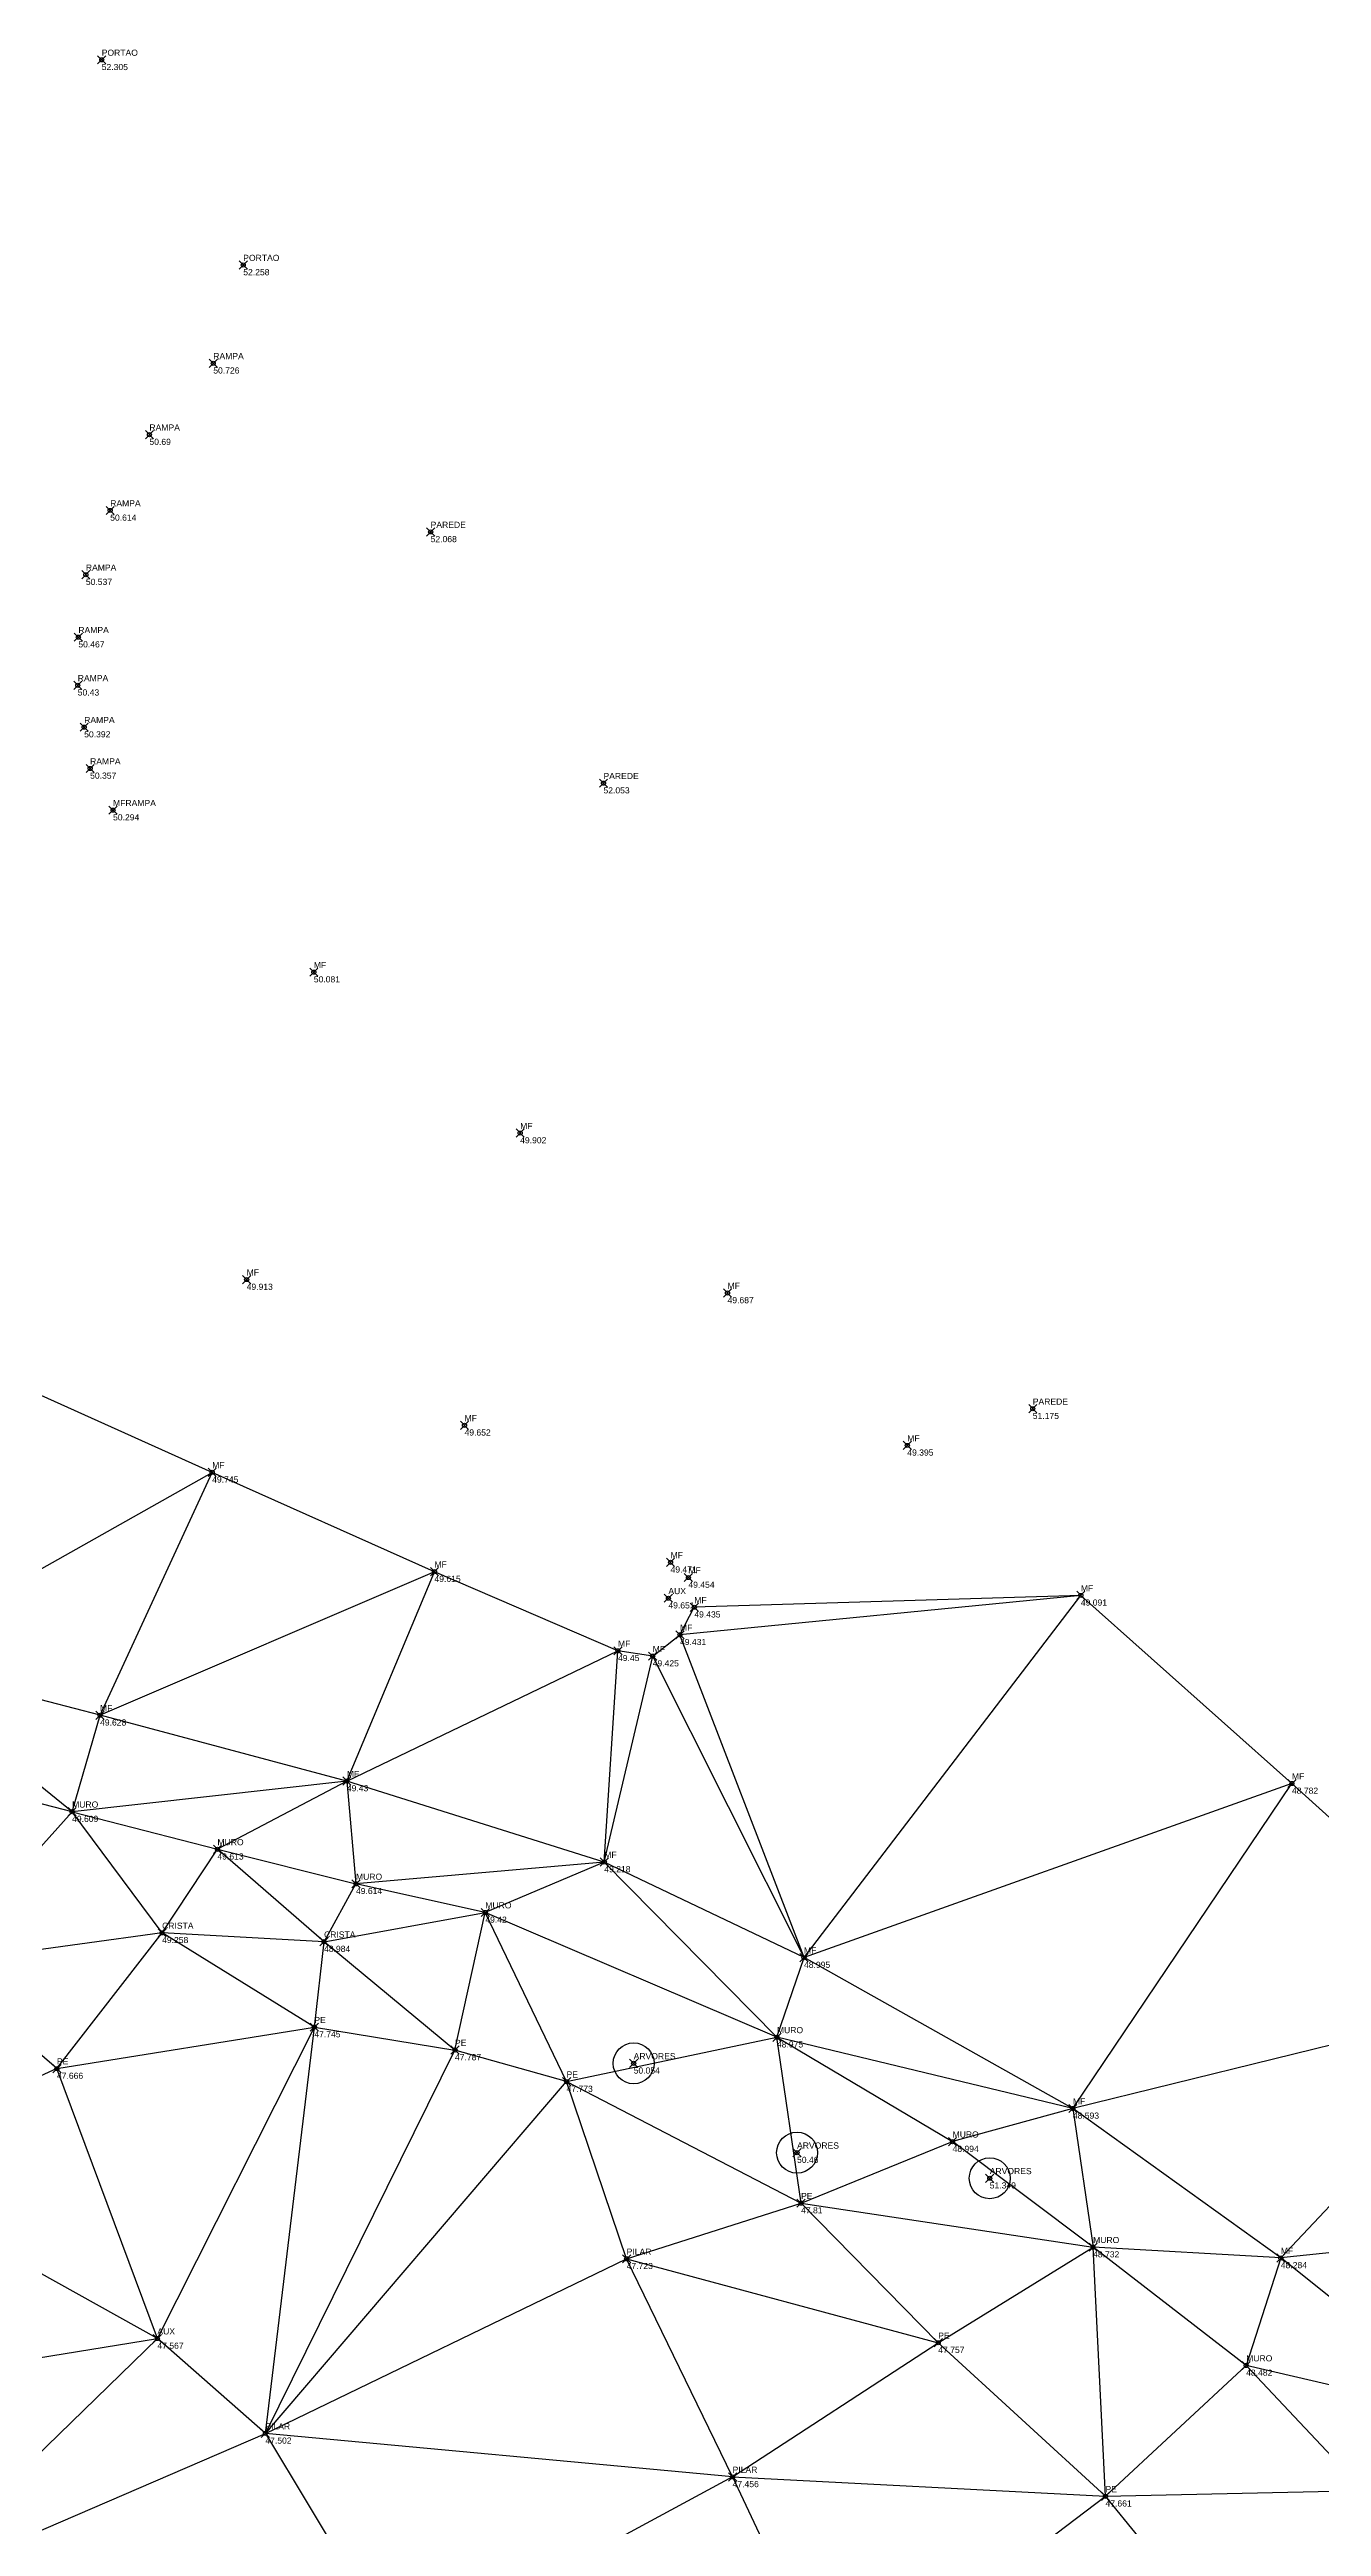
# Model space of a CAD drawing. Header units: millimetres. Extents: x 955 to 1094, y 4914 to 5043.
# Drawn here: x 1012.6 to 1043.7, y 4978.7 to 5039.3 of the extents above; entities that cross this region are included whole.
import ezdxf

# ---------------------------------------------------------------- set-up
doc = ezdxf.new("R2010")
doc.units = ezdxf.units.MM
doc.header["$PDMODE"] = 35
doc.header["$PDSIZE"] = 0.1
for name, color, linetype in [('_Arestas', 2, 'Continuous'), ('_Atributos', 7, 'Continuous'), ('_Cotas', 7, 'Continuous'), ('_Pontos', 7, 'Continuous')]:
    doc.layers.add(name, color=color, linetype=linetype)
doc.styles.get("Standard").update_dxf_attribs({"font": 'arial.ttf'})

msp = doc.modelspace()

# ---------------------------------------------------------------- linework, layer by layer
at = {"color": 1}
for centre in [(1026.909, 4990.03), (1030.904, 4987.846), (1035.615, 4987.221)]:
    msp.add_circle(centre, 0.5, dxfattribs=at)
at = {"layer": '_Arestas'}
for p, q in [((1016.604, 5004.478), (1010.884, 5007.052)), ((1008.54, 4999.929), (1016.604, 5004.478)), ((1013.863, 4998.539), (1016.604, 5004.478)), ((1022.039, 5002.05), (1016.604, 5004.478)), ((1022.039, 5002.05), (1013.863, 4998.539)), ((1019.897, 4996.931), (1022.039, 5002.05)), ((1026.526, 5000.114), (1022.039, 5002.05)), ((1037.842, 5001.47), (1028.042, 5000.506)), ((1028.042, 5000.506), (1028.392, 5001.18)), ((1037.842, 5001.47), (1028.392, 5001.18)), ((1031.074, 4992.614), (1037.842, 5001.47)), ((1043.003, 4996.871), (1037.842, 5001.47)), ((1027.374, 4999.984), (1028.042, 5000.506)), ((1031.074, 4992.614), (1028.042, 5000.506)), ((1013.863, 4998.539), (1008.54, 4999.929)), ((1013.18, 4996.182), (1008.54, 4999.929)), ((1019.897, 4996.931), (1026.526, 5000.114)), ((1026.191, 4994.952), (1026.526, 5000.114)), ((1026.191, 4994.952), (1027.374, 4999.984)), ((1027.374, 4999.984), (1026.526, 5000.114)), ((1031.074, 4992.614), (1027.374, 4999.984)), ((1013.18, 4996.182), (1013.863, 4998.539)), ((1019.897, 4996.931), (1013.863, 4998.539)), ((1013.18, 4996.182), (1007.547, 4997.625)), ((1019.897, 4996.931), (1013.18, 4996.182)), ((1019.897, 4996.931), (1016.733, 4995.263)), ((1026.191, 4994.952), (1019.897, 4996.931)), ((1019.897, 4996.931), (1020.12, 4994.418)), ((1043.003, 4996.871), (1031.074, 4992.614)), ((1037.647, 4988.927), (1043.003, 4996.871)), ((1048.747, 4991.662), (1043.003, 4996.871)), ((1009.842, 4992.46), (1013.18, 4996.182)), ((1013.18, 4996.182), (1016.733, 4995.263)), ((1015.38, 4993.22), (1013.18, 4996.182)), ((1015.38, 4993.22), (1016.733, 4995.263)), ((1016.733, 4995.263), (1020.12, 4994.418)), ((1019.339, 4993.004), (1016.733, 4995.263)), ((1019.339, 4993.004), (1020.12, 4994.418)), ((1026.191, 4994.952), (1020.12, 4994.418)), ((1023.282, 4993.718), (1020.12, 4994.418)), ((1020.12, 4994.418), (1020.12, 4994.418)), ((1026.191, 4994.952), (1023.282, 4993.718)), ((1031.074, 4992.614), (1026.191, 4994.952)), ((1030.412, 4990.668), (1026.191, 4994.952)), ((1015.38, 4993.22), (1009.842, 4992.46)), ((1012.809, 4989.902), (1015.38, 4993.22)), ((1019.339, 4993.004), (1015.38, 4993.22)), ((1019.102, 4990.916), (1015.38, 4993.22)), ((1019.339, 4993.004), (1023.282, 4993.718)), ((1022.54, 4990.356), (1023.282, 4993.718)), ((1030.412, 4990.668), (1023.282, 4993.718)), ((1025.269, 4989.583), (1023.282, 4993.718)), ((1019.102, 4990.916), (1019.339, 4993.004)), ((1022.54, 4990.356), (1019.339, 4993.004)), ((1030.412, 4990.668), (1031.074, 4992.614)), ((1037.647, 4988.927), (1031.074, 4992.614)), ((1012.809, 4989.902), (1009.842, 4992.46)), ((1048.747, 4991.662), (1037.647, 4988.927)), ((1042.731, 4985.272), (1048.747, 4991.662)), ((1012.809, 4989.902), (1019.102, 4990.916)), ((1015.265, 4983.303), (1019.102, 4990.916)), ((1017.905, 4980.983), (1019.102, 4990.916)), ((1019.102, 4990.916), (1022.54, 4990.356)), ((1017.905, 4980.983), (1022.54, 4990.356)), ((1025.269, 4989.583), (1022.54, 4990.356)), ((1025.269, 4989.583), (1030.412, 4990.668)), ((1030.412, 4990.668), (1034.706, 4988.116)), ((1037.647, 4988.927), (1030.412, 4990.668)), ((1031.002, 4986.612), (1030.412, 4990.668)), ((1012.809, 4989.902), (1007.635, 4987.545)), ((1015.265, 4983.303), (1012.809, 4989.902)), ((1017.905, 4980.983), (1025.269, 4989.583)), ((1025.269, 4989.583), (1031.002, 4986.612)), ((1026.738, 4985.251), (1025.269, 4989.583)), ((1037.647, 4988.927), (1034.706, 4988.116)), ((1042.731, 4985.272), (1037.647, 4988.927)), ((1037.647, 4988.927), (1038.142, 4985.536)), ((1031.002, 4986.612), (1034.706, 4988.116)), ((1038.142, 4985.536), (1034.706, 4988.116)), ((1015.265, 4983.303), (1007.635, 4987.545)), ((1026.738, 4985.251), (1031.002, 4986.612)), ((1034.356, 4983.2), (1031.002, 4986.612)), ((1031.002, 4986.612), (1038.142, 4985.536)), ((1054.276, 4986.49), (1042.731, 4985.272)), ((1034.356, 4983.2), (1038.142, 4985.536)), ((1041.884, 4982.643), (1038.142, 4985.536)), ((1042.731, 4985.272), (1038.142, 4985.536)), ((1038.445, 4979.446), (1038.142, 4985.536)), ((1017.905, 4980.983), (1026.738, 4985.251)), ((1029.328, 4979.919), (1026.738, 4985.251)), ((1026.738, 4985.251), (1034.356, 4983.2)), ((1042.731, 4985.272), (1041.884, 4982.643)), ((1047.734, 4981.277), (1042.731, 4985.272)), ((1007.654, 4982.06), (1015.265, 4983.303)), ((1008.86, 4977.08), (1015.265, 4983.303)), ((1017.905, 4980.983), (1015.265, 4983.303)), ((1029.328, 4979.919), (1034.356, 4983.2)), ((1038.445, 4979.446), (1034.356, 4983.2)), ((1038.445, 4979.446), (1041.884, 4982.643)), ((1047.734, 4981.277), (1041.884, 4982.643)), ((1044.763, 4979.587), (1041.884, 4982.643)), ((1008.86, 4977.08), (1017.905, 4980.983)), ((1017.905, 4980.983), (1021.19, 4975.534)), ((1029.328, 4979.919), (1017.905, 4980.983)), ((1029.328, 4979.919), (1021.19, 4975.534)), ((1029.328, 4979.919), (1031.891, 4974.489)), ((1029.328, 4979.919), (1038.445, 4979.446)), ((1031.891, 4974.489), (1038.445, 4979.446)), ((1038.445, 4979.446), (1044.763, 4979.587)), ((1041.341, 4975.901), (1038.445, 4979.446))]:
    msp.add_line(p, q, dxfattribs=at)
at = {"layer": '_Pontos'}
for p in [(1013.904, 5039.009), (1017.364, 5033.993), (1016.631, 5031.591), (1015.07, 5029.846), (1014.111, 5027.994), (1021.945, 5027.468), (1013.516, 5026.422), (1013.332, 5024.895), (1013.318, 5023.719), (1013.475, 5022.696), (1013.62, 5021.686), (1026.171, 5021.326), (1014.181, 5020.666), (1019.089, 5016.706), (1024.134, 5012.772), (1017.447, 5009.19), (1029.204, 5008.862), (1036.667, 5006.033), (1022.774, 5005.628), (1033.599, 5005.137), (1016.604, 5004.478), (1027.811, 5002.278), (1022.039, 5002.05), (1028.247, 5001.906), (1027.758, 5001.401), (1028.392, 5001.18), (1037.842, 5001.47), (1028.042, 5000.506), (1026.526, 5000.114), (1027.374, 4999.984), (1013.863, 4998.539), (1019.897, 4996.931), (1043.003, 4996.871), (1013.18, 4996.182), (1016.733, 4995.263), (1026.191, 4994.952), (1020.12, 4994.418), (1023.282, 4993.718), (1015.38, 4993.22), (1019.339, 4993.004), (1031.074, 4992.614), (1019.102, 4990.916), (1030.412, 4990.668), (1022.54, 4990.356), (1012.809, 4989.902), (1025.269, 4989.583), (1026.909, 4990.03), (1037.647, 4988.927), (1030.904, 4987.846), (1034.706, 4988.116), (1035.615, 4987.221), (1031.002, 4986.612), (1026.738, 4985.251), (1038.142, 4985.536), (1042.731, 4985.272), (1015.265, 4983.303), (1034.356, 4983.2), (1041.884, 4982.643), (1017.905, 4980.983), (1029.328, 4979.919), (1038.445, 4979.446)]:
    msp.add_point(p, dxfattribs=at)

# ---------------------------------------------------------------- texts
at = {"layer": '_Atributos'}
for s, p in [('PORTAO', (1013.904, 5039.109)), ('PORTAO', (1017.364, 5034.093)), ('RAMPA', (1016.631, 5031.691)), ('RAMPA', (1015.07, 5029.946)), ('RAMPA', (1014.111, 5028.094)), ('PAREDE', (1021.945, 5027.568)), ('RAMPA', (1013.516, 5026.522)), ('RAMPA', (1013.332, 5024.995)), ('RAMPA', (1013.318, 5023.819)), ('RAMPA', (1013.475, 5022.796)), ('RAMPA', (1013.62, 5021.786)), ('PAREDE', (1026.171, 5021.426)), ('MFRAMPA', (1014.181, 5020.766)), ('MF', (1019.089, 5016.806)), ('MF', (1024.134, 5012.872)), ('MF', (1017.447, 5009.29)), ('MF', (1029.204, 5008.962)), ('PAREDE', (1036.667, 5006.133)), ('MF', (1022.774, 5005.728)), ('MF', (1033.599, 5005.237)), ('MF', (1016.604, 5004.578)), ('MF', (1022.039, 5002.15)), ('MF', (1027.811, 5002.378)), ('MF', (1028.247, 5002.006)), ('MF', (1037.842, 5001.57)), ('AUX', (1027.758, 5001.501)), ('MF', (1028.392, 5001.28)), ('MF', (1028.042, 5000.606)), ('MF', (1026.526, 5000.214)), ('MF', (1027.374, 5000.084)), ('MF', (1013.863, 4998.639)), ('MF', (1019.897, 4997.031)), ('MF', (1043.003, 4996.971)), ('MURO', (1013.18, 4996.282)), ('MURO', (1016.733, 4995.363)), ('MF', (1026.191, 4995.052)), ('MURO', (1020.12, 4994.518)), ('MURO', (1023.282, 4993.818)), ('CRISTA', (1015.38, 4993.32)), ('CRISTA', (1019.339, 4993.104)), ('MF', (1031.074, 4992.714)), ('PE', (1019.102, 4991.016)), ('MURO', (1030.412, 4990.768)), ('PE', (1022.54, 4990.456)), ('ARVORES', (1026.909, 4990.13)), ('PE', (1012.809, 4990.002)), ('PE', (1025.269, 4989.683)), ('MF', (1037.647, 4989.027)), ('MURO', (1034.706, 4988.216)), ('ARVORES', (1030.904, 4987.946)), ('ARVORES', (1035.615, 4987.321)), ('PE', (1031.002, 4986.712)), ('PILAR', (1026.738, 4985.351)), ('MURO', (1038.142, 4985.636)), ('MF', (1042.731, 4985.372)), ('AUX', (1015.265, 4983.403)), ('PE', (1034.356, 4983.3)), ('MURO', (1041.884, 4982.743)), ('PILAR', (1017.905, 4981.083)), ('PILAR', (1029.328, 4980.019)), ('PE', (1038.445, 4979.546))]:
    msp.add_text(s, height=0.15, dxfattribs=at).set_placement(p)
at = {"layer": '_Cotas'}
for s, p in [('52.305', (1013.904, 5038.759)), ('52.258', (1017.364, 5033.743)), ('50.726', (1016.631, 5031.341)), ('50.69', (1015.07, 5029.596)), ('50.614', (1014.111, 5027.744)), ('52.068', (1021.945, 5027.218)), ('50.537', (1013.516, 5026.172)), ('50.467', (1013.332, 5024.645)), ('50.43', (1013.318, 5023.469)), ('50.392', (1013.475, 5022.446)), ('50.357', (1013.62, 5021.436)), ('52.053', (1026.171, 5021.076)), ('50.294', (1014.181, 5020.416)), ('50.081', (1019.089, 5016.456)), ('49.902', (1024.134, 5012.522)), ('49.913', (1017.447, 5008.94)), ('49.687', (1029.204, 5008.612)), ('51.175', (1036.667, 5005.783)), ('49.652', (1022.774, 5005.378)), ('49.395', (1033.599, 5004.887)), ('49.745', (1016.604, 5004.228)), ('49.615', (1022.039, 5001.8)), ('49.471', (1027.811, 5002.028)), ('49.454', (1028.247, 5001.656)), ('49.651', (1027.758, 5001.151)), ('49.435', (1028.392, 5000.93)), ('49.091', (1037.842, 5001.22)), ('49.45', (1026.526, 4999.864)), ('49.425', (1027.374, 4999.734)), ('49.431', (1028.042, 5000.256)), ('49.628', (1013.863, 4998.289)), ('49.43', (1019.897, 4996.681)), ('48.782', (1043.003, 4996.621)), ('49.609', (1013.18, 4995.932)), ('49.613', (1016.733, 4995.013)), ('49.218', (1026.191, 4994.702)), ('49.614', (1020.12, 4994.168)), ('49.42', (1023.282, 4993.468)), ('49.258', (1015.38, 4992.97)), ('48.984', (1019.339, 4992.754)), ('48.995', (1031.074, 4992.364)), ('47.745', (1019.102, 4990.666)), ('47.787', (1022.54, 4990.106)), ('48.975', (1030.412, 4990.418)), ('47.666', (1012.809, 4989.652)), ('50.054', (1026.909, 4989.78)), ('47.773', (1025.269, 4989.333)), ('48.593', (1037.647, 4988.677)), ('50.46', (1030.904, 4987.596)), ('48.994', (1034.706, 4987.866)), ('51.349', (1035.615, 4986.971)), ('47.81', (1031.002, 4986.362)), ('48.732', (1038.142, 4985.286)), ('47.723', (1026.738, 4985.001)), ('48.284', (1042.731, 4985.022)), ('47.567', (1015.265, 4983.053)), ('47.757', (1034.356, 4982.95)), ('48.482', (1041.884, 4982.393)), ('47.502', (1017.905, 4980.733)), ('47.456', (1029.328, 4979.669)), ('47.661', (1038.445, 4979.196))]:
    msp.add_text(s, height=0.15, dxfattribs=at).set_placement(p)

doc.saveas('drawing.dxf')
